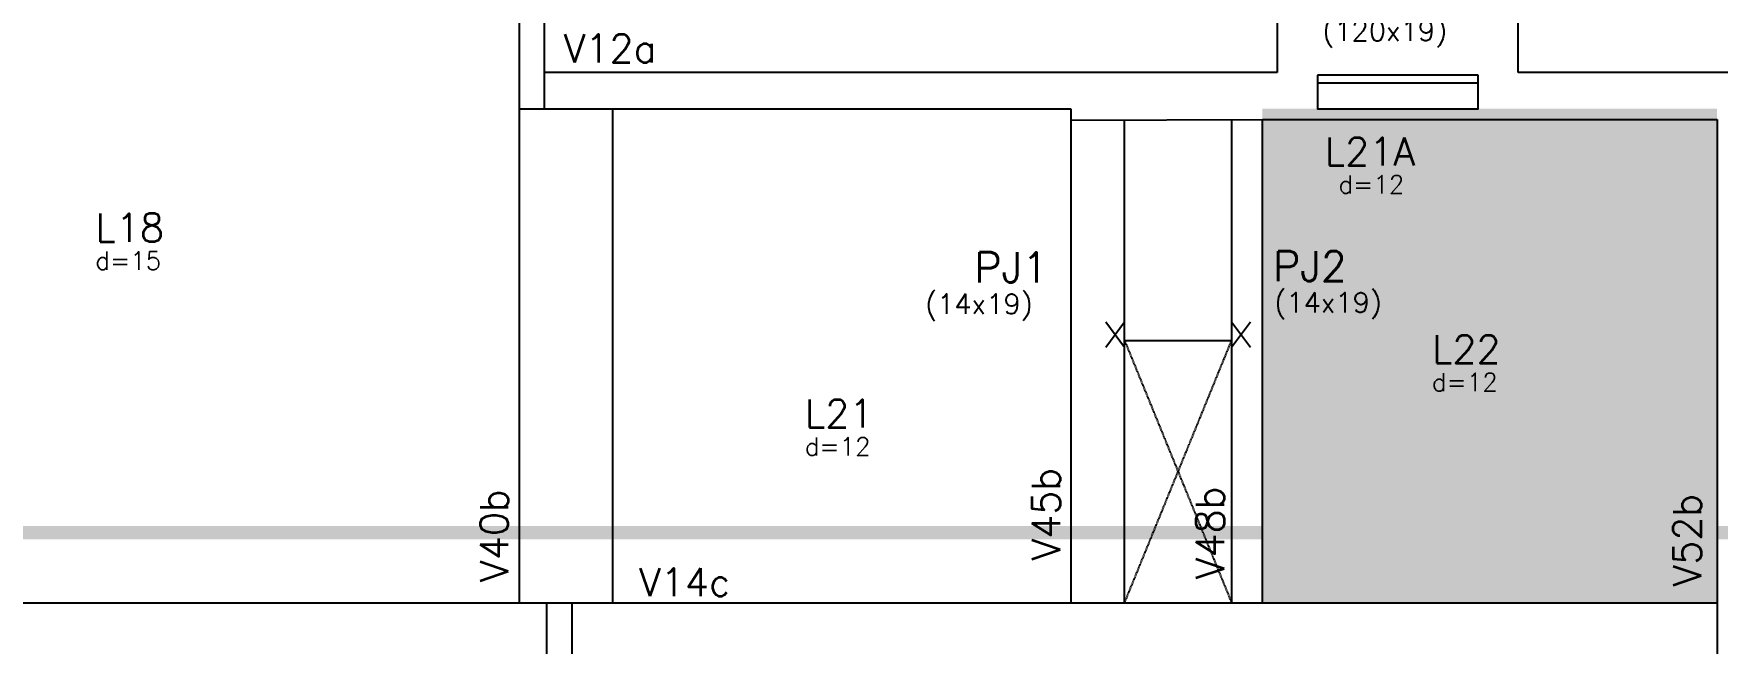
# Model space of a CAD drawing. Extents: x -40810 to 33675, y -2018 to 21213.
# Drawn here: x -5647 to -4390, y 10894 to 11349 of the extents above; entities that cross this region are included whole.
import ezdxf

# ---------------------------------------------------------------- set-up
doc = ezdxf.new("R2010")
doc.units = 0
doc.linetypes.add('TRAZO_HUECO', pattern=[0.75, 0.5, -0.25])
for name, color, linetype in [('1', 5, 'Continuous'), ('10', 7, 'Continuous'), ('12', 3, 'Continuous'), ('13', 7, 'Continuous'), ('130', 24, 'Continuous'), ('241', 7, 'TRAZO_HUECO'), ('3', 2, 'Continuous'), ('4', 2, 'Continuous'), ('6', 6, 'Continuous'), ('8', 5, 'Continuous'), ('9', 3, 'Continuous'), ('STEPHANIE', 6, 'Continuous')]:
    doc.layers.add(name, color=color, linetype=linetype)
doc.styles.get("Standard").update_dxf_attribs({"font": 'romans.shx', "width": 0.8})

msp = doc.modelspace()

# ---------------------------------------------------------------- linework, layer by layer
at = {"layer": '1'}
for p, q in [((-4718.753, 11659.613), (-4718.753, 11319.613)), ((-4718.753, 11319.613), (-4852.753, 11319.613))]:
    msp.add_line(p, q, dxfattribs=at)
for points in [[(-4538.753, 11319.613), (-4538.753, 11659.613)], [(-4852.753, 11319.613), (-5265.753, 11319.613)], [(-4367.753, 11319.613), (-4538.753, 11319.613)], [(-5284.753, 11292.613), (-5284.753, 10923.613)], [(-5265.753, 11292.613), (-4872.753, 11292.613)], [(-5214.753, 10923.613), (-5214.753, 11292.613)], [(-4872.753, 11292.613), (-4872.753, 10923.613)], [(-4872.753, 11284.046), (-4729.753, 11284.613)], [(-4832.753, 10923.613), (-4832.753, 11284.613)], [(-4752.753, 11284.613), (-4752.753, 10923.613)], [(-4729.753, 11284.613), (-4390.253, 11284.613)], [(-4729.753, 10923.613), (-4729.753, 11284.613)], [(-4390.253, 11284.613), (-4390.253, 10923.613)], [(-4832.753, 11119.613), (-4752.753, 11119.613)], [(-5214.753, 10923.613), (-5926.253, 10923.613)], [(-4832.753, 10923.613), (-5214.753, 10923.613)], [(-4729.753, 10923.613), (-4832.753, 10923.613)], [(-4390.253, 10923.613), (-4729.753, 10923.613)], [(-4390.253, 10923.613), (-4390.253, 10883.613)]]:
    msp.add_lwpolyline(points, dxfattribs=at)
at = {"layer": '130'}
for points in [[(-4390.253, 10923.613), (-4390.253, 11292.613), (-4729.753, 11292.613)], [(-4390.253, 10923.613), (-4729.753, 11292.613), (-4729.753, 10923.613)], [(-4390.253, 10923.613), (-4729.753, 10923.613), (-4390.253, 10923.613)], [(-4390.253, 10923.613), (-4390.253, 10923.613), (-4390.253, 10923.613)]]:
    msp.add_solid(points, dxfattribs=at)
at = {"layer": '241'}
for p, q in [((-4832.753, 10923.613), (-4752.753, 11119.613)), ((-4832.753, 11119.613), (-4752.753, 10923.613))]:
    msp.add_line(p, q, dxfattribs=at)
at = {"layer": '3'}
for points in [[(-5284.753, 11292.613), (-5265.753, 11292.613), (-5265.753, 11458.613), (-5284.753, 11458.613), (-5284.753, 11292.613)], [(-4568.753, 11311.613), (-4688.753, 11311.613), (-4688.753, 11292.613), (-4568.753, 11292.613), (-4568.753, 11311.613)]]:
    msp.add_lwpolyline(points, dxfattribs=at)
at = {"layer": '4'}
for p, q in [((-4568.753, 11317.613), (-4688.753, 11317.613)), ((-4688.753, 11317.613), (-4688.753, 11311.613)), ((-4568.753, 11311.613), (-4568.753, 11317.613))]:
    msp.add_line(p, q, dxfattribs=at)
msp.add_lwpolyline([(-5264.253, 10848.613), (-5245.253, 10848.613), (-5245.253, 10923.613), (-5264.253, 10923.613), (-5264.253, 10848.613)], dxfattribs=at)
at = {"layer": '6'}
for p, q in [((-4846.753, 11133.613), (-4832.753, 11114.613)), ((-4846.753, 11114.613), (-4832.753, 11133.613)), ((-4752.753, 11133.613), (-4738.753, 11114.613)), ((-4752.753, 11114.613), (-4738.753, 11133.613))]:
    msp.add_line(p, q, dxfattribs=at)
at = {"layer": 'STEPHANIE', "linetype": 'Continuous', "const_width": 10}
msp.add_lwpolyline([(-6899.403, 10976.125), (-4178.727, 10976.125), (-4178.727, 10609.85), (-3635.661, 10609.85), (-3635.661, 10920.999), (-2643.32, 10920.999)], dxfattribs=at)

# ---------------------------------------------------------------- texts
at = {"layer": '10'}
for s, p in [('L21A', (-4683.304, 11250.259)), ('L18', (-5601.214, 11193.359)), ('L22', (-4603.244, 11102.65)), ('L21', (-5071.53, 11054.601))]:
    msp.add_text(s, height=21, dxfattribs=at).set_placement(p)
at = {"layer": '12'}
for s, p in [('(120x19)', (-4685.093, 11343.383)), ('(14x19)', (-4981.642, 11139.4)), ('(14x19)', (-4720.939, 11140.515))]:
    msp.add_text(s, height=15, dxfattribs=at).set_placement(p)
at = {"layer": '13'}
for s, p in [('d=12', (-4673.007, 11229.364)), ('d=15', (-5601.214, 11172.464)), ('d=12', (-4603.244, 11081.755)), ('d=12', (-5071.53, 11033.706))]:
    msp.add_text(s, height=13.5, dxfattribs=at).set_placement(p)
at = {"layer": '8'}
for s, p in [('V12a', (-5251.575, 11327.199)), ('V14c', (-5195.313, 10928.657))]:
    msp.add_text(s, height=21, dxfattribs=at).set_placement(p)
for s, p in [('V45b', (-4880.85, 10955.383)), ('V40b', (-5292.927, 10939.399)), ('V48b', (-4758.408, 10941.4)), ('V52b', (-4402.202, 10935.953))]:
    msp.add_text(s, height=21, rotation=90, dxfattribs=at).set_placement(p)
at = {"layer": '9'}
for s, p in [('PJ1', (-4944.796, 11162.937)), ('PJ2', (-4721.79, 11163.866))]:
    msp.add_text(s, height=22.5, dxfattribs=at).set_placement(p)

doc.saveas('drawing.dxf')
